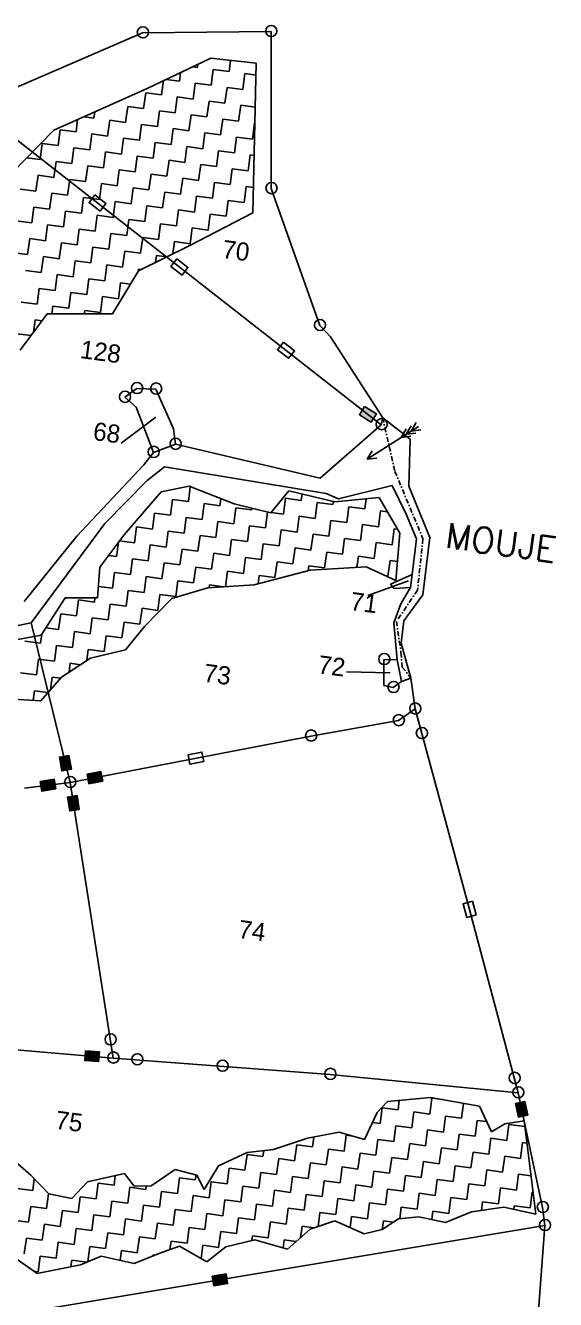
# Model space of a CAD drawing. Header units: metres. Extents: x 291285 to 296393, y 1982985 to 1990470.
# Drawn here: x 294033 to 294575, y 1985401 to 1986703 of the extents above; entities that cross this region are included whole.
import ezdxf

# ---------------------------------------------------------------- set-up
doc = ezdxf.new("R2010")
doc.units = ezdxf.units.M
doc.linetypes.add('DASHDOT', pattern=[1, 0.5, -0.25, 0, -0.25])
for name, color, linetype in [('OFF', 1, 'Continuous'), ('POLY_HATCH', 12, 'Continuous'), ('POLY_PARCEL', 6, 'Continuous'), ('POLY_WATER', 4, 'Continuous'), ('SYM_STONE', 1, 'Continuous'), ('TEXT_MAPOUT', 7, 'Continuous'), ('TEXT_PARCEL', 7, 'Continuous'), ('V_BOUND_LINE', 7, 'Continuous'), ('V_BOUND_STREAM_LINE', 7, 'DASHDOT')]:
    doc.layers.add(name, color=color, linetype=linetype)
doc.styles.get("Standard").update_dxf_attribs({"font": 'simplex.shx'})
doc.styles.add('TEXT_MAP', font='')
doc.styles.get('TEXT_MAP').set_extended_font_data('Kruti Dev 050')
doc.dimstyles.get("Standard").update_dxf_attribs({"dimtxt": 0.18, "dimasz": 0.18, "dimexe": 0.18, "dimexo": 0.0625, "dimgap": 0.09, "dimtad": 0, "dimtih": 1, "dimtoh": 1, "dimdec": 4, "dimzin": 0, "dimdsep": 46, "dimtxsty": 'Standard', "dimcen": 0.09, "dimadec": 0, "dimazin": 0, "dimtfac": 1, "dimtdec": 4, "dimtofl": 0, "dimtmove": 0, "dimatfit": 3, "dimfxl": 1, "dimtolj": 1, "dimtzin": 0, "dimarcsym": 0})

msp = doc.modelspace()

# ---------------------------------------------------------------- hatches: boundary and pattern name
for points in [[(294386.6, 1986297.7), (294391.8, 1986306.1), (294379.7, 1986313.7), (294374.4, 1986305.2)], [(294070.2, 1985941.3), (294080, 1985943), (294077.5, 1985957.1), (294067.8, 1985955.4)], [(294112.1, 1985930.8), (294110.2, 1985940.6), (294096.1, 1985937.8), (294098, 1985928.1)], [(294064, 1985923), (294062.3, 1985932.7), (294048.2, 1985930.3), (294049.9, 1985920.5)], [(294078.3, 1985900.3), (294088, 1985901.9), (294085.8, 1985916), (294076, 1985914.5)], [(294107.9, 1985644.2), (294108.7, 1985654.1), (294094.4, 1985655.2), (294093.6, 1985645.3)], [(294537, 1985587.5), (294546.7, 1985589.6), (294543.6, 1985603.6), (294533.9, 1985601.4)], [(294239.7, 1985417.5), (294238.1, 1985427.3), (294223.9, 1985424.9), (294225.6, 1985415.2)]]:
    msp.add_hatch(color=256).paths.add_polyline_path(points)

# ---------------------------------------------------------------- linework, layer by layer
for points in [[(294104.1, 1986529.8), (294115.4, 1986521), (294109.3, 1986513.2), (294098.1, 1986522)], [(294187.9, 1986464.4), (294199.2, 1986455.6), (294193.1, 1986447.8), (294181.8, 1986456.6)], [(294296.8, 1986379.4), (294308.1, 1986370.6), (294302, 1986362.8), (294290.7, 1986371.6)], [(294379.7, 1986313.7), (294391.8, 1986306.1), (294386.6, 1986297.7), (294374.4, 1986305.2)], [(294077.5, 1985957.1), (294080, 1985943), (294070.2, 1985941.3), (294067.8, 1985955.4)], [(294199.4, 1985957.8), (294213.4, 1985960.5), (294215.3, 1985950.7), (294201.2, 1985948)], [(294096.1, 1985937.8), (294110.2, 1985940.6), (294112.1, 1985930.8), (294098, 1985928.1)], [(294048.2, 1985930.3), (294062.3, 1985932.7), (294064, 1985923), (294049.9, 1985920.5)], [(294085.8, 1985916), (294088, 1985901.9), (294078.3, 1985900.3), (294076, 1985914.5)], [(294490, 1985808), (294493.6, 1985794.1), (294484.1, 1985791.6), (294480.4, 1985805.4)], [(294094.4, 1985655.2), (294108.7, 1985654.1), (294107.9, 1985644.2), (294093.6, 1985645.3)], [(294543.6, 1985603.6), (294546.7, 1985589.6), (294537, 1985587.5), (294533.9, 1985601.4)], [(294223.9, 1985424.9), (294238.1, 1985427.3), (294239.7, 1985417.5), (294225.6, 1985415.2)]]:
    msp.add_lwpolyline(points, close=True)
for points in [[(294382.3, 1986259.7), (294434.8, 1986293.3)], [(294417, 1986281.9), (294422.3, 1986290.6)], [(294422.2, 1986285.2), (294427.4, 1986293.9)], [(294427.2, 1986288.4), (294432.4, 1986297.1)], [(294427.2, 1986288.4), (294437.2, 1986289.6)], [(294417, 1986281.9), (294427.1, 1986283.1)], [(294422.2, 1986285.2), (294432.2, 1986286.4)], [(294382.3, 1986259.7), (294387.5, 1986268.3)], [(294382.3, 1986259.7), (294392.3, 1986260.8)]]:
    msp.add_lwpolyline(points)
at = {"layer": 'OFF'}
msp.add_line((294426.3, 1986280.2), (294398.2, 1986302.1), dxfattribs=at)
at = {"layer": 'POLY_HATCH'}
for p, q in [((294222.5, 1986669.6), (294157.4, 1986638.5)), ((294269, 1986664.2), (294222.5, 1986669.6)), ((294265.6, 1986511.4), (294269, 1986664.2)), ((294157.4, 1986638.5), (294062.1, 1986595.9)), ((294062.1, 1986595.9), (294019.4, 1986552.4)), ((294200.5, 1986477.8), (294265.6, 1986511.4)), ((294148.7, 1986452.2), (294200.5, 1986477.8)), ((294121.9, 1986408.2), (294148.7, 1986452.2)), ((294027.8, 1986371.1), (294055.2, 1986408.2)), ((294055.2, 1986408.2), (294121.9, 1986408.2)), ((294171.9, 1986226.3), (294133.6, 1986182.2)), ((294200.4, 1986232.1), (294171.9, 1986226.3)), ((294246.5, 1986214.2), (294200.4, 1986232.1)), ((294302.4, 1986227.3), (294283.8, 1986205)), ((294349.3, 1986216.2), (294302.4, 1986227.3)), ((294283.8, 1986205), (294246.5, 1986214.2)), ((294394.5, 1986220.5), (294349.3, 1986216.2)), ((294415.6, 1986184.2), (294394.5, 1986220.5)), ((294411.5, 1986135.9), (294415.6, 1986184.2)), ((294133.6, 1986182.2), (294109, 1986149.3)), ((294109, 1986149.3), (294106.8, 1986118)), ((294266.8, 1986131.5), (294324.1, 1986146.4)), ((294324.1, 1986146.4), (294381.3, 1986149.8)), ((294381.3, 1986149.8), (294411.5, 1986135.9)), ((294182.6, 1986117.5), (294219.5, 1986128.2)), ((294219.5, 1986128.2), (294266.8, 1986131.5)), ((294073.7, 1986118.2), (294049.2, 1986079.9)), ((294106.8, 1986118), (294073.7, 1986118.2)), ((294154.8, 1986088.8), (294182.6, 1986117.5)), ((294049.2, 1986079.9), (294021.4, 1986074.8)), ((294135.3, 1986065.1), (294154.8, 1986088.8)), ((294069.8, 1986037.1), (294099.4, 1986056.5)), ((294099.4, 1986056.5), (294135.3, 1986065.1)), ((294048.7, 1986012.9), (294069.8, 1986037.1)), ((294000.6, 1986015.8), (294048.7, 1986012.9)), ((294403.3, 1985603.6), (294392.5, 1985592.3)), ((294447.1, 1985607.6), (294403.3, 1985603.6)), ((294497.1, 1985598.7), (294447.1, 1985607.6)), ((294509.4, 1985572.4), (294497.1, 1985598.7)), ((294392.5, 1985592.3), (294379.7, 1985564.8)), ((294353.8, 1985572), (294321.3, 1985566)), ((294379.7, 1985564.8), (294353.8, 1985572)), ((294523, 1985580.6), (294509.4, 1985572.4)), ((294542.8, 1985583.6), (294523, 1985580.6)), ((294554.8, 1985488.4), (294542.8, 1985583.6)), ((294321.3, 1985566), (294286.5, 1985554.4)), ((294038.5, 1985528.2), (294014.6, 1985549.1)), ((294259.8, 1985551.2), (294230.3, 1985537.8)), ((294286.5, 1985554.4), (294259.8, 1985551.2)), ((294186.1, 1985533.9), (294161.6, 1985517.4)), ((294208.1, 1985528.3), (294186.1, 1985533.9)), ((294230.3, 1985537.8), (294215.9, 1985513.5)), ((294056.8, 1985509.1), (294038.5, 1985528.2)), ((294096.4, 1985521.3), (294080.4, 1985504.2)), ((294134.3, 1985530), (294096.4, 1985521.3)), ((294144.3, 1985517), (294134.3, 1985530)), ((294215.9, 1985513.5), (294208.1, 1985528.3)), ((294080.4, 1985504.2), (294056.8, 1985509.1)), ((294161.6, 1985517.4), (294144.3, 1985517)), ((294489.1, 1985490.6), (294522, 1985495.5)), ((294522, 1985495.5), (294554.8, 1985488.4)), ((294324, 1985473.2), (294349.4, 1985481.6)), ((294349.4, 1985481.6), (294379.4, 1985468.4)), ((294397.7, 1985472.7), (294414.4, 1985483.7)), ((294414.4, 1985483.7), (294435, 1985485.8)), ((294435, 1985485.8), (294462.4, 1985479.9)), ((294462.4, 1985479.9), (294489.1, 1985490.6)), ((294301, 1985452.5), (294324, 1985473.2)), ((294379.4, 1985468.4), (294397.7, 1985472.7)), ((294005.4, 1985455.2), (294045, 1985427.7)), ((294170.3, 1985448.6), (294190.5, 1985455.7)), ((294190.5, 1985455.7), (294218.6, 1985439.7)), ((294218.6, 1985439.7), (294237.9, 1985454.9)), ((294237.9, 1985454.9), (294267.6, 1985462.2)), ((294267.6, 1985462.2), (294301, 1985452.5)), ((294089.4, 1985436.5), (294110.4, 1985445.5)), ((294110.4, 1985445.5), (294144.1, 1985437.8)), ((294144.1, 1985437.8), (294170.3, 1985448.6)), ((294045, 1985427.7), (294089.4, 1985436.5))]:
    msp.add_line(p, q, dxfattribs=at)
at = {"layer": 'POLY_HATCH', "linetype": 'Continuous'}
for p, q in [((294241.2, 1986655.8), (294242.7, 1986667.2)), ((294190.5, 1986646), (294191.7, 1986654.9)), ((294204, 1986660.7), (294208.8, 1986660.1)), ((294208.8, 1986660.1), (294209.2, 1986663.2)), ((294222.9, 1986641.8), (294225, 1986658)), ((294225, 1986658), (294241.2, 1986655.8)), ((294255.3, 1986637.5), (294257.4, 1986653.7)), ((294257.4, 1986653.7), (294268.8, 1986652.2)), ((294172.1, 1986632), (294174.1, 1986646.5)), ((294176.9, 1986647.8), (294190.5, 1986646)), ((294204.5, 1986627.7), (294206.7, 1986643.9)), ((294206.7, 1986643.9), (294222.9, 1986641.8)), ((294236.9, 1986623.4), (294239.1, 1986639.6)), ((294239.1, 1986639.6), (294255.3, 1986637.5)), ((294153.8, 1986617.9), (294156, 1986634.1)), ((294156, 1986634.1), (294172.1, 1986632)), ((294186.2, 1986613.7), (294188.3, 1986629.9)), ((294188.3, 1986629.9), (294204.5, 1986627.7)), ((294103.1, 1986608.2), (294103.9, 1986614.6)), ((294121.1, 1986622.3), (294121.4, 1986622.2)), ((294121.4, 1986622.2), (294121.5, 1986622.5)), ((294135.5, 1986603.9), (294137.6, 1986620.1)), ((294137.6, 1986620.1), (294153.8, 1986617.9)), ((294167.9, 1986599.6), (294170, 1986615.8)), ((294170, 1986615.8), (294186.2, 1986613.7)), ((294218.6, 1986609.4), (294220.7, 1986625.6)), ((294220.7, 1986625.6), (294236.9, 1986623.4)), ((294251, 1986605.1), (294253.1, 1986621.3)), ((294253.1, 1986621.3), (294268, 1986619.3)), ((294084.8, 1986594.1), (294086.4, 1986606.8)), ((294092.6, 1986609.6), (294103.1, 1986608.2)), ((294117.1, 1986589.8), (294119.3, 1986606)), ((294119.3, 1986606), (294135.5, 1986603.9)), ((294149.5, 1986585.6), (294151.7, 1986601.8)), ((294151.7, 1986601.8), (294167.9, 1986599.6)), ((294200.2, 1986595.3), (294202.4, 1986611.5)), ((294202.4, 1986611.5), (294218.6, 1986609.4)), ((294232.6, 1986591), (294234.8, 1986607.2)), ((294234.8, 1986607.2), (294251, 1986605.1)), ((294265, 1986586.8), (294267.2, 1986602.9)), ((294267.2, 1986602.9), (294267.7, 1986602.9)), ((294066.4, 1986580.1), (294068.6, 1986596.3)), ((294068.6, 1986596.3), (294084.8, 1986594.1)), ((294098.8, 1986575.8), (294100.9, 1986592)), ((294100.9, 1986592), (294117.1, 1986589.8)), ((294131.2, 1986571.5), (294133.3, 1986587.7)), ((294133.3, 1986587.7), (294149.5, 1986585.6)), ((294181.9, 1986581.3), (294184.1, 1986597.5)), ((294184.1, 1986597.5), (294200.2, 1986595.3)), ((294214.3, 1986577), (294216.4, 1986593.2)), ((294216.4, 1986593.2), (294232.6, 1986591)), ((294246.7, 1986572.7), (294248.8, 1986588.9)), ((294248.8, 1986588.9), (294265, 1986586.8)), ((294048.1, 1986566), (294050.2, 1986582.2)), ((294050.2, 1986582.2), (294066.4, 1986580.1)), ((294080.5, 1986561.7), (294082.6, 1986577.9)), ((294082.6, 1986577.9), (294098.8, 1986575.8)), ((294163.6, 1986567.2), (294165.7, 1986583.4)), ((294165.7, 1986583.4), (294181.9, 1986581.3)), ((294196, 1986562.9), (294198.1, 1986579.1)), ((294198.1, 1986579.1), (294214.3, 1986577)), ((294228.4, 1986558.7), (294230.5, 1986574.8)), ((294230.5, 1986574.8), (294246.7, 1986572.7)), ((294034.5, 1986567.8), (294048.1, 1986566)), ((294062.1, 1986547.7), (294064.3, 1986563.9)), ((294064.3, 1986563.9), (294080.5, 1986561.7)), ((294112.9, 1986557.5), (294115, 1986573.7)), ((294115, 1986573.7), (294131.2, 1986571.5)), ((294145.2, 1986553.2), (294147.4, 1986569.4)), ((294147.4, 1986569.4), (294163.6, 1986567.2)), ((294177.6, 1986548.9), (294179.8, 1986565.1)), ((294179.8, 1986565.1), (294196, 1986562.9)), ((294260.7, 1986554.4), (294262.9, 1986570.6)), ((294262.9, 1986570.6), (294266.9, 1986570)), ((294043.8, 1986533.6), (294045.9, 1986549.8)), ((294045.9, 1986549.8), (294062.1, 1986547.7)), ((294094.5, 1986543.4), (294096.7, 1986559.6)), ((294096.7, 1986559.6), (294112.9, 1986557.5)), ((294126.9, 1986539.1), (294129, 1986555.3)), ((294129, 1986555.3), (294145.2, 1986553.2)), ((294159.3, 1986534.8), (294161.4, 1986551)), ((294161.4, 1986551), (294177.6, 1986548.9)), ((294210, 1986544.6), (294212.2, 1986560.8)), ((294212.2, 1986560.8), (294228.4, 1986558.7)), ((294242.4, 1986540.3), (294244.5, 1986556.5)), ((294244.5, 1986556.5), (294260.7, 1986554.4)), ((294027.6, 1986535.8), (294043.8, 1986533.6)), ((294076.2, 1986529.4), (294078.3, 1986545.6)), ((294078.3, 1986545.6), (294094.5, 1986543.4)), ((294108.6, 1986525.1), (294110.7, 1986541.3)), ((294110.7, 1986541.3), (294126.9, 1986539.1)), ((294141, 1986520.8), (294143.1, 1986537)), ((294143.1, 1986537), (294159.3, 1986534.8)), ((294191.7, 1986530.6), (294193.8, 1986546.7)), ((294193.8, 1986546.7), (294210, 1986544.6)), ((294224.1, 1986526.3), (294226.2, 1986542.5)), ((294226.2, 1986542.5), (294242.4, 1986540.3)), ((294256.5, 1986522), (294258.6, 1986538.2)), ((294258.6, 1986538.2), (294266.2, 1986537.2)), ((294057.8, 1986515.3), (294060, 1986531.5)), ((294060, 1986531.5), (294076.2, 1986529.4)), ((294090.2, 1986511), (294092.4, 1986527.2)), ((294092.4, 1986527.2), (294108.6, 1986525.1)), ((294122.6, 1986506.7), (294124.8, 1986522.9)), ((294124.8, 1986522.9), (294141, 1986520.8)), ((294173.3, 1986516.5), (294175.5, 1986532.7)), ((294175.5, 1986532.7), (294191.7, 1986530.6)), ((294205.7, 1986512.2), (294207.9, 1986528.4)), ((294207.9, 1986528.4), (294224.1, 1986526.3)), ((294238.1, 1986507.9), (294240.3, 1986524.1)), ((294240.3, 1986524.1), (294256.5, 1986522)), ((294039.5, 1986501.3), (294041.7, 1986517.4)), ((294041.7, 1986517.4), (294057.8, 1986515.3)), ((294071.9, 1986497), (294074, 1986513.2)), ((294074, 1986513.2), (294090.2, 1986511)), ((294155, 1986502.5), (294157.2, 1986518.6)), ((294157.2, 1986518.6), (294173.3, 1986516.5)), ((294187.4, 1986498.2), (294189.5, 1986514.4)), ((294189.5, 1986514.4), (294205.7, 1986512.2)), ((294219.8, 1986493.9), (294221.9, 1986510.1)), ((294221.9, 1986510.1), (294238.1, 1986507.9)), ((294023.3, 1986503.4), (294039.5, 1986501.3)), ((294053.6, 1986482.9), (294055.7, 1986499.1)), ((294055.7, 1986499.1), (294071.9, 1986497)), ((294104.3, 1986492.7), (294106.4, 1986508.9)), ((294106.4, 1986508.9), (294122.6, 1986506.7)), ((294136.7, 1986488.4), (294138.8, 1986504.6)), ((294138.8, 1986504.6), (294155, 1986502.5)), ((294169.1, 1986484.1), (294171.2, 1986500.3)), ((294171.2, 1986500.3), (294187.4, 1986498.2)), ((294201.4, 1986479.8), (294203.6, 1986496)), ((294203.6, 1986496), (294219.8, 1986493.9)), ((294254.3, 1986505.8), (294254.6, 1986505.7)), ((294254.3, 1986505.6), (294254.3, 1986505.8)), ((294035.2, 1986468.9), (294037.4, 1986485.1)), ((294037.4, 1986485.1), (294053.6, 1986482.9)), ((294086, 1986478.6), (294088.1, 1986494.8)), ((294088.1, 1986494.8), (294104.3, 1986492.7)), ((294118.3, 1986474.4), (294120.5, 1986490.5)), ((294120.5, 1986490.5), (294136.7, 1986488.4)), ((294150.7, 1986470.1), (294152.9, 1986486.3)), ((294152.9, 1986486.3), (294169.1, 1986484.1)), ((294019, 1986471), (294035.2, 1986468.9)), ((294067.6, 1986464.6), (294069.8, 1986480.8)), ((294069.8, 1986480.8), (294086, 1986478.6)), ((294100, 1986460.3), (294102.1, 1986476.5)), ((294102.1, 1986476.5), (294118.3, 1986474.4)), ((294132.4, 1986456), (294134.5, 1986472.2)), ((294134.5, 1986472.2), (294150.7, 1986470.1)), ((294183.6, 1986469.4), (294185.3, 1986482)), ((294185.3, 1986482), (294201.4, 1986479.8)), ((294049.3, 1986450.5), (294051.4, 1986466.7)), ((294051.4, 1986466.7), (294067.6, 1986464.6)), ((294081.7, 1986446.2), (294083.8, 1986462.4)), ((294083.8, 1986462.4), (294100, 1986460.3)), ((294114.1, 1986442), (294116.2, 1986458.2)), ((294116.2, 1986458.2), (294132.4, 1986456)), ((294166, 1986460.7), (294166.9, 1986467.9)), ((294166.9, 1986467.9), (294177.7, 1986466.5)), ((294033.1, 1986452.7), (294049.3, 1986450.5)), ((294063.3, 1986432.2), (294065.5, 1986448.4)), ((294065.5, 1986448.4), (294081.7, 1986446.2)), ((294095.7, 1986427.9), (294097.9, 1986444.1)), ((294097.9, 1986444.1), (294114.1, 1986442)), ((294148.3, 1986451.4), (294148.6, 1986453.9)), ((294148.6, 1986453.9), (294151.3, 1986453.5)), ((294045, 1986418.1), (294047.1, 1986434.3)), ((294047.1, 1986434.3), (294063.3, 1986432.2)), ((294128.1, 1986423.6), (294130.2, 1986439.8)), ((294130.2, 1986439.8), (294140.4, 1986438.5)), ((294028.8, 1986420.3), (294045, 1986418.1)), ((294077.4, 1986413.9), (294079.5, 1986430.1)), ((294079.5, 1986430.1), (294095.7, 1986427.9)), ((294109.8, 1986409.6), (294111.9, 1986425.8)), ((294111.9, 1986425.8), (294128.1, 1986423.6)), ((294060.2, 1986408.2), (294061.2, 1986416)), ((294061.2, 1986416), (294077.4, 1986413.9)), ((294093.1, 1986408.2), (294093.6, 1986411.7)), ((294093.6, 1986411.7), (294109.8, 1986409.6)), ((294041.2, 1986389.2), (294042.9, 1986402)), ((294042.9, 1986402), (294049.9, 1986401)), ((294024.5, 1986387.9), (294038.8, 1986386)), ((294199.6, 1986216.5), (294201.6, 1986231.6)), ((294315, 1986217.7), (294315.9, 1986224.1)), ((294167, 1986220.8), (294167.2, 1986220.7)), ((294167.2, 1986220.7), (294167.2, 1986221)), ((294181.2, 1986202.4), (294183.4, 1986218.6)), ((294183.4, 1986218.6), (294199.6, 1986216.5)), ((294213.6, 1986198.1), (294215.7, 1986214.3)), ((294215.7, 1986214.3), (294231.9, 1986212.2)), ((294231.9, 1986212.2), (294232.9, 1986219.4)), ((294246, 1986193.8), (294248.1, 1986210)), ((294248.1, 1986210), (294264.3, 1986207.9)), ((294264.3, 1986207.9), (294264.6, 1986209.7)), ((294296.7, 1986203.6), (294298.9, 1986219.8)), ((294298.9, 1986219.8), (294315, 1986217.7)), ((294329.1, 1986199.3), (294331.2, 1986215.5)), ((294331.2, 1986215.5), (294347.4, 1986213.4)), ((294347.4, 1986213.4), (294347.8, 1986216.5)), ((294361.5, 1986195), (294363.6, 1986211.2)), ((294363.6, 1986211.2), (294379.8, 1986209.1)), ((294379.8, 1986209.1), (294381.2, 1986219.2)), ((294162.9, 1986188.4), (294165, 1986204.5)), ((294165, 1986204.5), (294181.2, 1986202.4)), ((294195.3, 1986184.1), (294197.4, 1986200.3)), ((294197.4, 1986200.3), (294213.6, 1986198.1)), ((294278.4, 1986189.6), (294280.5, 1986205.7)), ((294280.5, 1986205.7), (294281.4, 1986205.6)), ((294284, 1986205.3), (294296.7, 1986203.6)), ((294310.8, 1986185.3), (294312.9, 1986201.5)), ((294312.9, 1986201.5), (294329.1, 1986199.3)), ((294343.1, 1986181), (294345.3, 1986197.2)), ((294345.3, 1986197.2), (294361.5, 1986195)), ((294393.9, 1986190.7), (294396, 1986206.9)), ((294396, 1986206.9), (294402.9, 1986206)), ((294144.5, 1986174.3), (294146.7, 1986190.5)), ((294146.7, 1986190.5), (294162.9, 1986188.4)), ((294176.9, 1986170), (294179.1, 1986186.2)), ((294179.1, 1986186.2), (294195.3, 1986184.1)), ((294227.7, 1986179.8), (294229.8, 1986196)), ((294229.8, 1986196), (294246, 1986193.8)), ((294260, 1986175.5), (294262.2, 1986191.7)), ((294262.2, 1986191.7), (294278.4, 1986189.6)), ((294292.4, 1986171.2), (294294.6, 1986187.4)), ((294294.6, 1986187.4), (294310.8, 1986185.3)), ((294375.5, 1986176.7), (294377.7, 1986192.9)), ((294377.7, 1986192.9), (294393.9, 1986190.7)), ((294407.9, 1986172.4), (294410.1, 1986188.6)), ((294410.1, 1986188.6), (294413.3, 1986188.2)), ((294126.2, 1986160.3), (294128.1, 1986174.9)), ((294129.2, 1986176.3), (294144.5, 1986174.3)), ((294158.6, 1986156), (294160.7, 1986172.2)), ((294160.7, 1986172.2), (294176.9, 1986170)), ((294209.3, 1986165.7), (294211.5, 1986181.9)), ((294211.5, 1986181.9), (294227.7, 1986179.8)), ((294241.7, 1986161.4), (294243.8, 1986177.6)), ((294243.8, 1986177.6), (294260, 1986175.5)), ((294274.1, 1986157.2), (294276.2, 1986173.4)), ((294276.2, 1986173.4), (294292.4, 1986171.2)), ((294324.8, 1986166.9), (294327, 1986183.1)), ((294327, 1986183.1), (294343.1, 1986181)), ((294357.2, 1986162.6), (294359.3, 1986178.8)), ((294359.3, 1986178.8), (294375.5, 1986176.7)), ((294389.6, 1986158.4), (294391.7, 1986174.6)), ((294391.7, 1986174.6), (294407.9, 1986172.4)), ((294118, 1986161.3), (294126.2, 1986160.3)), ((294140.3, 1986141.9), (294142.4, 1986158.1)), ((294142.4, 1986158.1), (294158.6, 1986156)), ((294191, 1986151.7), (294193.1, 1986167.9)), ((294193.1, 1986167.9), (294209.3, 1986165.7)), ((294223.4, 1986147.4), (294225.5, 1986163.6)), ((294225.5, 1986163.6), (294241.7, 1986161.4)), ((294255.8, 1986143.1), (294257.9, 1986159.3)), ((294257.9, 1986159.3), (294274.1, 1986157.2)), ((294306.5, 1986152.9), (294308.6, 1986169.1)), ((294308.6, 1986169.1), (294324.8, 1986166.9)), ((294338.9, 1986148.6), (294341, 1986164.8)), ((294341, 1986164.8), (294357.2, 1986162.6)), ((294371.9, 1986149.3), (294373.4, 1986160.5)), ((294373.4, 1986160.5), (294389.6, 1986158.4)), ((294172.6, 1986137.6), (294174.8, 1986153.8)), ((294174.8, 1986153.8), (294191, 1986151.7)), ((294205, 1986133.3), (294207.2, 1986149.5)), ((294207.2, 1986149.5), (294223.4, 1986147.4)), ((294237.5, 1986129.4), (294239.6, 1986145.3)), ((294239.6, 1986145.3), (294255.8, 1986143.1)), ((294288.1, 1986138.8), (294290.3, 1986155)), ((294290.3, 1986155), (294306.5, 1986152.9)), ((294322, 1986145.8), (294322.7, 1986150.7)), ((294322.7, 1986150.7), (294338.9, 1986148.6)), ((294403.6, 1986140), (294405.8, 1986156.2)), ((294405.8, 1986156.2), (294413.2, 1986155.2)), ((294121.9, 1986127.9), (294124.1, 1986144.1)), ((294124.1, 1986144.1), (294140.3, 1986141.9)), ((294154.3, 1986123.6), (294156.5, 1986139.8)), ((294156.5, 1986139.8), (294172.6, 1986137.6)), ((294186.7, 1986119.3), (294188.8, 1986135.5)), ((294188.8, 1986135.5), (294205, 1986133.3)), ((294270.8, 1986132.5), (294271.9, 1986141)), ((294271.9, 1986141), (294288.1, 1986138.8)), ((294402.3, 1986140.2), (294403.6, 1986140)), ((294107.7, 1986129.8), (294121.9, 1986127.9)), ((294136, 1986109.5), (294138.1, 1986125.7)), ((294138.1, 1986125.7), (294154.3, 1986123.6)), ((294168.4, 1986105.2), (294170.5, 1986121.4)), ((294170.5, 1986121.4), (294186.7, 1986119.3)), ((294220.8, 1986128.3), (294221.2, 1986131.2)), ((294221.2, 1986131.2), (294235.6, 1986129.3)), ((294085.3, 1986099.8), (294087.4, 1986116)), ((294087.4, 1986116), (294103.6, 1986113.8)), ((294103.6, 1986113.8), (294104.1, 1986118)), ((294117.6, 1986095.5), (294119.8, 1986111.7)), ((294119.8, 1986111.7), (294136, 1986109.5)), ((294150, 1986091.2), (294152.2, 1986107.4)), ((294152.2, 1986107.4), (294168.4, 1986105.2)), ((294066.9, 1986085.7), (294069.1, 1986101.9)), ((294069.1, 1986101.9), (294085.3, 1986099.8)), ((294099.3, 1986081.4), (294101.4, 1986097.6)), ((294101.4, 1986097.6), (294117.6, 1986095.5)), ((294131.7, 1986077.1), (294133.8, 1986093.3)), ((294133.8, 1986093.3), (294150, 1986091.2)), ((294048.6, 1986071.7), (294049.8, 1986080.9)), ((294054, 1986087.4), (294066.9, 1986085.7)), ((294081, 1986067.4), (294083.1, 1986083.6)), ((294083.1, 1986083.6), (294099.3, 1986081.4)), ((294032.4, 1986073.8), (294048.6, 1986071.7)), ((294062.6, 1986053.3), (294064.8, 1986069.5)), ((294064.8, 1986069.5), (294081, 1986067.4)), ((294113.4, 1986063.1), (294115.5, 1986079.3)), ((294115.5, 1986079.3), (294131.7, 1986077.1)), ((294044.3, 1986039.3), (294046.4, 1986055.5)), ((294046.4, 1986055.5), (294062.6, 1986053.3)), ((294095.7, 1986054), (294097.2, 1986065.2)), ((294097.2, 1986065.2), (294113.4, 1986063.1)), ((294028.1, 1986041.4), (294044.3, 1986039.3)), ((294077.6, 1986042.2), (294078.8, 1986051.2)), ((294078.8, 1986051.2), (294089.2, 1986049.8)), ((294058.8, 1986024.5), (294060.5, 1986037.1)), ((294060.5, 1986037.1), (294068.8, 1986036)), ((294040.9, 1986013.4), (294042.2, 1986023.1)), ((294042.2, 1986023.1), (294056, 1986021.3)), ((294413.9, 1985594.9), (294415.2, 1985604.7)), ((294446.3, 1985590.7), (294448.4, 1985606.8)), ((294448.4, 1985606.8), (294459.5, 1985605.4)), ((294478.7, 1985586.4), (294480.7, 1985601.6)), ((294395.6, 1985580.9), (294397.7, 1985597.1)), ((294397.7, 1985597.1), (294413.9, 1985594.9)), ((294427.9, 1985576.6), (294430.1, 1985592.8)), ((294430.1, 1985592.8), (294446.3, 1985590.7)), ((294460.3, 1985572.3), (294462.5, 1985588.5)), ((294462.5, 1985588.5), (294478.7, 1985586.4)), ((294387.7, 1985581.9), (294395.6, 1985580.9)), ((294409.6, 1985562.6), (294411.8, 1985578.7)), ((294411.8, 1985578.7), (294427.9, 1985576.6)), ((294442, 1985558.3), (294444.1, 1985574.5)), ((294444.1, 1985574.5), (294460.3, 1985572.3)), ((294492.7, 1985568), (294494.9, 1985584.2)), ((294494.9, 1985584.2), (294504.5, 1985583)), ((294525.1, 1985563.7), (294527.2, 1985579.9)), ((294527.2, 1985579.9), (294543.4, 1985577.8)), ((294543.4, 1985577.8), (294543.5, 1985578.3)), ((294308.2, 1985543), (294310.3, 1985559.2)), ((294310.3, 1985559.2), (294326.5, 1985557.1)), ((294326.5, 1985557.1), (294327.8, 1985567.2)), ((294358.9, 1985552.8), (294361, 1985569)), ((294361, 1985569), (294367.8, 1985568.1)), ((294391.3, 1985548.5), (294393.4, 1985564.7)), ((294393.4, 1985564.7), (294409.6, 1985562.6)), ((294423.7, 1985544.2), (294425.8, 1985560.4)), ((294425.8, 1985560.4), (294442, 1985558.3)), ((294474.4, 1985554), (294476.5, 1985570.2)), ((294476.5, 1985570.2), (294492.7, 1985568)), ((294506.8, 1985549.7), (294508.9, 1985565.9)), ((294508.9, 1985565.9), (294525.1, 1985563.7)), ((294539.2, 1985545.4), (294541.3, 1985561.6)), ((294541.3, 1985561.6), (294545.7, 1985561)), ((294257.4, 1985533.3), (294259.6, 1985549.4)), ((294259.6, 1985549.4), (294275.8, 1985547.3)), ((294275.8, 1985547.3), (294276.6, 1985553.2)), ((294340.6, 1985538.7), (294342.7, 1985554.9)), ((294342.7, 1985554.9), (294358.9, 1985552.8)), ((294372.9, 1985534.5), (294375.1, 1985550.6)), ((294375.1, 1985550.6), (294391.3, 1985548.5)), ((294405.3, 1985530.2), (294407.5, 1985546.4)), ((294407.5, 1985546.4), (294423.7, 1985544.2)), ((294456, 1985539.9), (294458.2, 1985556.1)), ((294458.2, 1985556.1), (294474.4, 1985554)), ((294488.4, 1985535.6), (294490.6, 1985551.8)), ((294490.6, 1985551.8), (294506.8, 1985549.7)), ((294520.8, 1985531.4), (294523, 1985547.6)), ((294523, 1985547.6), (294539.2, 1985545.4)), ((294239.1, 1985519.2), (294241.3, 1985535.4)), ((294241.3, 1985535.4), (294257.4, 1985533.3)), ((294289.8, 1985529), (294292, 1985545.2)), ((294292, 1985545.2), (294308.2, 1985543)), ((294322.2, 1985524.7), (294324.4, 1985540.9)), ((294324.4, 1985540.9), (294340.6, 1985538.7)), ((294354.6, 1985520.4), (294356.7, 1985536.6)), ((294356.7, 1985536.6), (294372.9, 1985534.5)), ((294437.7, 1985525.9), (294439.9, 1985542.1)), ((294439.9, 1985542.1), (294456, 1985539.9)), ((294470.1, 1985521.6), (294472.2, 1985537.8)), ((294472.2, 1985537.8), (294488.4, 1985535.6)), ((294502.5, 1985517.3), (294504.6, 1985533.5)), ((294504.6, 1985533.5), (294520.8, 1985531.4)), ((294040.5, 1985512.5), (294042.1, 1985524.5)), ((294105.3, 1985504), (294107.4, 1985520.2)), ((294107.4, 1985520.2), (294123.6, 1985518)), ((294123.6, 1985518), (294124.9, 1985527.9)), ((294188.4, 1985509.4), (294190.5, 1985525.6)), ((294190.5, 1985525.6), (294206.7, 1985523.5)), ((294206.7, 1985523.5), (294207.4, 1985528.5)), ((294220.8, 1985505.2), (294222.9, 1985521.3)), ((294222.9, 1985521.3), (294239.1, 1985519.2)), ((294271.5, 1985514.9), (294273.6, 1985531.1)), ((294273.6, 1985531.1), (294289.8, 1985529)), ((294303.9, 1985510.6), (294306, 1985526.8)), ((294306, 1985526.8), (294322.2, 1985524.7)), ((294336.3, 1985506.3), (294338.4, 1985522.5)), ((294338.4, 1985522.5), (294354.6, 1985520.4)), ((294387, 1985516.1), (294389.1, 1985532.3)), ((294389.1, 1985532.3), (294405.3, 1985530.2)), ((294419.4, 1985511.8), (294421.5, 1985528)), ((294421.5, 1985528), (294437.7, 1985525.9)), ((294451.8, 1985507.5), (294453.9, 1985523.7)), ((294453.9, 1985523.7), (294470.1, 1985521.6)), ((294534.9, 1985513), (294537, 1985529.2)), ((294537, 1985529.2), (294549.9, 1985527.5)), ((294024.3, 1985514.7), (294040.5, 1985512.5)), ((294054.6, 1985494.2), (294056.6, 1985509.3)), ((294137.7, 1985499.7), (294139.8, 1985515.9)), ((294139.8, 1985515.9), (294156, 1985513.7)), ((294156, 1985513.7), (294156.5, 1985517.3)), ((294170.1, 1985495.4), (294172.2, 1985511.6)), ((294172.2, 1985511.6), (294188.4, 1985509.4)), ((294202.4, 1985491.1), (294204.6, 1985507.3)), ((294204.6, 1985507.3), (294220.8, 1985505.2)), ((294253.2, 1985500.9), (294255.3, 1985517.1)), ((294255.3, 1985517.1), (294271.5, 1985514.9)), ((294285.5, 1985496.6), (294287.7, 1985512.8)), ((294287.7, 1985512.8), (294303.9, 1985510.6)), ((294317.9, 1985492.3), (294320.1, 1985508.5)), ((294320.1, 1985508.5), (294336.3, 1985506.3)), ((294368.7, 1985502.1), (294370.8, 1985518.3)), ((294370.8, 1985518.3), (294387, 1985516.1)), ((294401, 1985497.8), (294403.2, 1985514)), ((294403.2, 1985514), (294419.4, 1985511.8)), ((294433.4, 1985493.5), (294435.6, 1985509.7)), ((294435.6, 1985509.7), (294451.8, 1985507.5)), ((294484.1, 1985503.3), (294486.3, 1985519.5)), ((294486.3, 1985519.5), (294502.5, 1985517.3)), ((294516.5, 1985499), (294518.7, 1985515.2)), ((294518.7, 1985515.2), (294534.9, 1985513)), ((294548.9, 1985494.7), (294551.1, 1985510.9)), ((294551.1, 1985510.9), (294552, 1985510.8)), ((294036.2, 1985480.1), (294038.4, 1985496.3)), ((294038.4, 1985496.3), (294054.6, 1985494.2)), ((294086.9, 1985489.9), (294089.1, 1985506.1)), ((294089.1, 1985506.1), (294105.3, 1985504)), ((294119.3, 1985485.6), (294121.5, 1985501.8)), ((294121.5, 1985501.8), (294137.7, 1985499.7)), ((294151.7, 1985481.3), (294153.9, 1985497.5)), ((294153.9, 1985497.5), (294170.1, 1985495.4)), ((294234.8, 1985486.8), (294237, 1985503)), ((294237, 1985503), (294253.2, 1985500.9)), ((294267.2, 1985482.5), (294269.4, 1985498.7)), ((294269.4, 1985498.7), (294285.5, 1985496.6)), ((294299.6, 1985478.2), (294301.7, 1985494.4)), ((294301.7, 1985494.4), (294317.9, 1985492.3)), ((294350.3, 1985488), (294352.5, 1985504.2)), ((294352.5, 1985504.2), (294368.7, 1985502.1)), ((294382.7, 1985483.7), (294384.8, 1985499.9)), ((294384.8, 1985499.9), (294401, 1985497.8)), ((294415.7, 1985483.9), (294417.2, 1985495.6)), ((294417.2, 1985495.6), (294433.4, 1985493.5)), ((294465.8, 1985489.2), (294468, 1985505.4)), ((294468, 1985505.4), (294484.1, 1985503.3)), ((294499.1, 1985492.1), (294500.3, 1985501.1)), ((294500.3, 1985501.1), (294516.5, 1985499)), ((294532.3, 1985493.3), (294532.7, 1985496.8)), ((294532.7, 1985496.8), (294548.9, 1985494.7)), ((294020, 1985482.3), (294036.2, 1985480.1)), ((294068.6, 1985475.9), (294070.8, 1985492.1)), ((294070.8, 1985492.1), (294086.9, 1985489.9)), ((294101, 1985471.6), (294103.1, 1985487.8)), ((294103.1, 1985487.8), (294119.3, 1985485.6)), ((294133.4, 1985467.3), (294135.5, 1985483.5)), ((294135.5, 1985483.5), (294151.7, 1985481.3)), ((294184.1, 1985477.1), (294186.2, 1985493.2)), ((294186.2, 1985493.2), (294202.4, 1985491.1)), ((294216.5, 1985472.8), (294218.6, 1985489)), ((294218.6, 1985489), (294234.8, 1985486.8)), ((294248.9, 1985468.5), (294251, 1985484.7)), ((294251, 1985484.7), (294267.2, 1985482.5)), ((294332.2, 1985475.9), (294334.1, 1985490.2)), ((294334.1, 1985490.2), (294350.3, 1985488)), ((294365, 1985474.7), (294366.5, 1985485.9)), ((294366.5, 1985485.9), (294382.7, 1985483.7)), ((294397.7, 1985472.7), (294398.9, 1985481.6)), ((294398.9, 1985481.6), (294409.1, 1985480.2)), ((294448.5, 1985482.9), (294449.6, 1985491.4)), ((294449.6, 1985491.4), (294465.8, 1985489.2)), ((294050.3, 1985461.8), (294052.4, 1985478)), ((294052.4, 1985478), (294068.6, 1985475.9)), ((294082.7, 1985457.5), (294084.8, 1985473.7)), ((294084.8, 1985473.7), (294101, 1985471.6)), ((294115, 1985453.2), (294117.2, 1985469.4)), ((294117.2, 1985469.4), (294133.4, 1985467.3)), ((294165.8, 1985463), (294167.9, 1985479.2)), ((294167.9, 1985479.2), (294184.1, 1985477.1)), ((294198.2, 1985458.7), (294200.3, 1985474.9)), ((294200.3, 1985474.9), (294216.5, 1985472.8)), ((294230.5, 1985454.4), (294232.7, 1985470.6)), ((294232.7, 1985470.6), (294248.9, 1985468.5)), ((294281.3, 1985464.2), (294283.4, 1985480.4)), ((294283.4, 1985480.4), (294299.6, 1985478.2)), ((294314.2, 1985464.4), (294315.8, 1985476.1)), ((294315.8, 1985476.1), (294327.9, 1985474.5)), ((294031.9, 1985447.8), (294034.1, 1985463.9)), ((294034.1, 1985463.9), (294050.3, 1985461.8)), ((294064.3, 1985443.5), (294066.5, 1985459.7)), ((294066.5, 1985459.7), (294082.7, 1985457.5)), ((294096.8, 1985439.7), (294098.9, 1985455.4)), ((294098.9, 1985455.4), (294115, 1985453.2)), ((294147.4, 1985449), (294149.6, 1985465.1)), ((294149.6, 1985465.1), (294165.8, 1985463)), ((294180.8, 1985452.3), (294182, 1985460.9)), ((294182, 1985460.9), (294198.2, 1985458.7)), ((294212.6, 1985443.1), (294214.3, 1985456.6)), ((294214.3, 1985456.6), (294230.5, 1985454.4)), ((294264.4, 1985461.4), (294265.1, 1985466.3)), ((294265.1, 1985466.3), (294281.3, 1985464.2)), ((294296.4, 1985453.9), (294297.5, 1985462.1)), ((294297.5, 1985462.1), (294309.8, 1985460.4)), ((294046, 1985429.4), (294048.1, 1985445.6)), ((294048.1, 1985445.6), (294064.3, 1985443.5)), ((294129.9, 1985441), (294131.2, 1985451.1)), ((294131.2, 1985451.1), (294147.4, 1985449)), ((294163.5, 1985445.8), (294163.6, 1985446.8)), ((294163.6, 1985446.8), (294165.4, 1985446.6)), ((294041.7, 1985430), (294046, 1985429.4)), ((294079.6, 1985434.6), (294080.5, 1985441.3)), ((294080.5, 1985441.3), (294095.8, 1985439.3))]:
    msp.add_line(p, q, dxfattribs=at)
at = {"layer": 'POLY_PARCEL'}
for p, q in [((294396.8, 1986295), (293999.8, 1986605)), ((294146.9, 1986331.9), (294134.7, 1986323)), ((294166.4, 1986331.4), (294146.9, 1986331.9)), ((294184.3, 1986290.6), (294166.4, 1986331.4)), ((294134.7, 1986323), (294146.3, 1986312.9)), ((294146.3, 1986312.9), (294164, 1986266.7)), ((294186.4, 1986275), (294184.3, 1986290.6)), ((294428.2, 1986141.9), (294406.2, 1986132.1)), ((294406.2, 1986132.1), (294409.8, 1986127.5)), ((294409.8, 1986127.5), (294426.5, 1986128.5)), ((294078.7, 1985929.4), (294038.8, 1986092.7)), ((294399.5, 1986055), (294399.3, 1986028.4)), ((294413, 1986054.6), (294399.5, 1986055)), ((294399.3, 1986028.4), (294409.1, 1986026.4)), ((294409.1, 1986026.4), (294417.4, 1986032.7)), ((294431.3, 1986004.6), (294414.5, 1985992.6)), ((294414.5, 1985992.6), (294324.9, 1985976.9)), ((294324.9, 1985976.9), (294078.7, 1985929.4)), ((294078.7, 1985929.4), (294032.2, 1985923.6)), ((294078.7, 1985929.4), (294122.8, 1985647.9)), ((294122.8, 1985647.9), (293810.4, 1985674.2)), ((294122.8, 1985647.9), (294344.6, 1985631.2)), ((294344.6, 1985631.2), (294536.7, 1985612.5)), ((294563.8, 1985476.7), (294021.5, 1985386.1))]:
    msp.add_line(p, q, dxfattribs=at)
at = {"layer": 'POLY_WATER'}
for p, q in [((294398.2, 1986302.1), (294396.8, 1986295)), ((294396.8, 1986295), (294334.3, 1986240.5)), ((294186.4, 1986275), (294164, 1986266.7)), ((294334.3, 1986240.5), (294186.4, 1986275)), ((294426.3, 1986280.2), (294424.9, 1986232.3)), ((294164, 1986266.7), (294154, 1986253.9)), ((294154, 1986253.9), (294085.7, 1986181)), ((294175.3, 1986251.8), (294157.4, 1986238.1)), ((294340.5, 1986224.8), (294175.3, 1986251.8)), ((294157.4, 1986238.1), (294114.1, 1986193.9)), ((294353.2, 1986219.2), (294340.5, 1986224.8)), ((294408, 1986232.7), (294353.2, 1986219.2)), ((294422.2, 1986203.7), (294408, 1986232.7)), ((294424.9, 1986232.3), (294446.5, 1986179.8)), ((294432.9, 1986178.2), (294422.2, 1986203.7)), ((294114.1, 1986193.9), (294038.8, 1986092.7)), ((294085.7, 1986181), (294031.6, 1986114.5)), ((294428.2, 1986141.9), (294432.9, 1986178.2)), ((294446.5, 1986179.8), (294439.2, 1986121)), ((294426.5, 1986128.5), (294428.2, 1986141.9)), ((294416.7, 1986112.1), (294426.5, 1986128.5)), ((294439.2, 1986121), (294419.9, 1986094.5)), ((294409.6, 1986092.6), (294416.7, 1986112.1)), ((294038.8, 1986092.7), (294023.9, 1986089.5)), ((294413, 1986054.6), (294409.6, 1986092.6)), ((294419.9, 1986094.5), (294417, 1986071.8)), ((294417, 1986071.8), (294427.1, 1986036.1)), ((294417.4, 1986032.7), (294413, 1986054.6)), ((294427.1, 1986036.1), (294417.4, 1986032.7))]:
    msp.add_line(p, q, dxfattribs=at)
at = {"layer": 'SYM_STONE'}
for centre in [(294153.1, 1986695.9), (294284.3, 1986697.2), (294284.6, 1986536.7), (294334.2, 1986396.9), (294134.9, 1986323.5), (294147.2, 1986332.4), (294166.7, 1986331.9), (294397.1, 1986295.5), (294186.6, 1986275.5), (294164.2, 1986267.2), (294399.8, 1986055.5), (294409.3, 1986026.9), (294431.5, 1986005), (294414.7, 1985993.1), (294325.1, 1985977.4), (294438.3, 1985980), (294079, 1985929.9), (294120.1, 1985666.9), (294123, 1985648.4), (294147.4, 1985646.5), (294234.7, 1985640), (294344.8, 1985631.7), (294533.1, 1985627.6), (294536.9, 1985612.9), (294561.9, 1985495.7), (294564.1, 1985477.2)]:
    msp.add_circle(centre, 5.69, dxfattribs=at)
at = {"layer": 'V_BOUND_LINE'}
for p, q in [((294152.8, 1986695.4), (293974.6, 1986618.4)), ((294284.1, 1986696.7), (294152.8, 1986695.4)), ((294284.3, 1986536.2), (294284.1, 1986696.7)), ((294333.9, 1986396.4), (294284.3, 1986536.2)), ((294345, 1986384.6), (294333.9, 1986396.4)), ((294398.2, 1986302.1), (294345, 1986384.6)), ((294431.3, 1986004.6), (294427.1, 1986036.1)), ((294487, 1985799.8), (294431.3, 1986004.6)), ((294536.7, 1985612.5), (294487, 1985799.8)), ((294561.7, 1985495.2), (294536.7, 1985612.5)), ((294563.8, 1985476.7), (294561.7, 1985495.2)), ((294555.5, 1985362.9), (294563.8, 1985476.7))]:
    msp.add_line(p, q, dxfattribs=at)
at = {"layer": 'V_BOUND_STREAM_LINE', "ltscale": 10}
for p, q in [((294398.2, 1986302.1), (294410.7, 1986247.3)), ((294410.7, 1986247.3), (294439.4, 1986178.4)), ((294439.4, 1986178.4), (294433.8, 1986125.9)), ((294433.8, 1986125.9), (294412.4, 1986094)), ((294412.4, 1986094), (294416.9, 1986062.1)), ((294416.9, 1986062.1), (294418.3, 1986047.3)), ((294418.3, 1986047.3), (294427.1, 1986036.1))]:
    msp.add_line(p, q, dxfattribs=at)

# ---------------------------------------------------------------- texts
at = {"layer": 'TEXT_MAPOUT'}
msp.add_text('MOUJE', height=25.72, rotation=352.4629, dxfattribs=at).set_placement((294461.1, 1986169.3))
at = {"layer": 'TEXT_PARCEL', "style": 'TEXT_MAP'}
for s, p in [('70', (294233.4, 1986465.5)), ('128', (294088.3, 1986363.1)), ('68', (294101.4, 1986279.5)), ('71', (294364.3, 1986105.8)), ('72', (294331.3, 1986041.1)), ('73', (294214.4, 1986032.5)), ('74', (294249.9, 1985770.7)), ('75', (294062.9, 1985575.8))]:
    msp.add_text(s, height=18.52, rotation=352.4629, dxfattribs=at).set_placement(p)

# ---------------------------------------------------------------- leaders
for points in [[(294130.8, 1986276.2), (294166.4, 1986302.8)], [(294382.9, 1986120.3), (294424.7, 1986135.3)], [(294361.4, 1986042.4), (294405.8, 1986041.5)]]:
    msp.add_leader(points, dimstyle='Standard', override={"dimtxt": 2.5, "dimasz": 2.5, "dimexe": 1.25, "dimexo": 0.625, "dimgap": 0.625, "dimtad": 1, "dimtih": 0, "dimtoh": 0, "dimzin": 8, "dimcen": 2.5, "dimtofl": 1})

doc.saveas('drawing.dxf')
